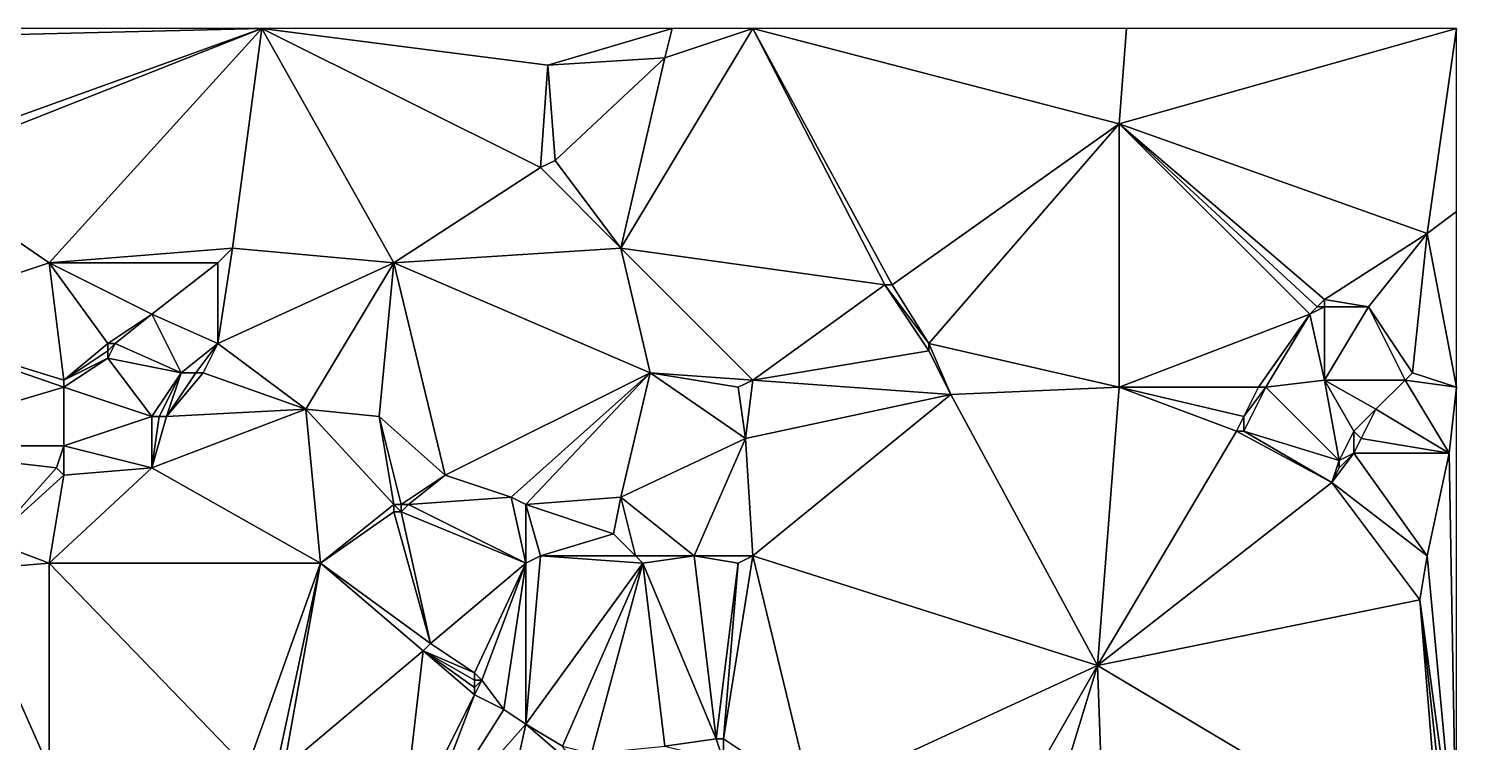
# Model space of a CAD drawing. Extents: x 2679276 to 2679656, y 1246784 to 1247152.
# Drawn here: x 2679558.3 to 2679655.8, y 1247103 to 1247151.8 of the extents above; entities that cross this region are included whole.
import ezdxf

# ---------------------------------------------------------------- set-up
doc = ezdxf.new("R2010")
doc.units = 0

msp = doc.modelspace()

# ---------------------------------------------------------------- linework, layer by layer
for points in [[(2679482.75, 1247151.75, 434.16), (2679533.25, 1247150.75, 434.855), (2679574.25, 1247151.75, 434.782)], [(2679574.25, 1247151.75, 434.782), (2679533.25, 1247150.75, 434.855), (2679549.25, 1247142.75, 434.748)], [(2679550.25, 1247142.25, 434.725), (2679574.25, 1247151.75, 434.782), (2679549.25, 1247142.75, 434.748)], [(2679559.75, 1247135.75, 434.625), (2679574.25, 1247151.75, 434.782), (2679550.25, 1247142.25, 434.725)], [(2679574.25, 1247151.75, 434.782), (2679559.75, 1247135.75, 434.625), (2679572.25, 1247136.75, 434.567)], [(2679583.25, 1247135.75, 435.007), (2679574.25, 1247151.75, 434.782), (2679572.25, 1247136.75, 434.567)], [(2679602.25, 1247151.75, 434.111), (2679574.25, 1247151.75, 434.782), (2679593.75, 1247149.25, 434.227)], [(2679583.25, 1247135.75, 435.007), (2679593.25, 1247142.25, 434.616), (2679574.25, 1247151.75, 434.782)], [(2679593.75, 1247149.25, 434.227), (2679574.25, 1247151.75, 434.782), (2679593.25, 1247142.25, 434.616)], [(2679602.25, 1247151.75, 434.111), (2679593.75, 1247149.25, 434.227), (2679601.75, 1247149.75, 434.264)], [(2679598.75, 1247136.75, 435.078), (2679607.75, 1247151.75, 434.962), (2679601.75, 1247149.75, 434.264)], [(2679607.75, 1247151.75, 434.962), (2679598.75, 1247136.75, 435.078), (2679616.75, 1247134.25, 434.958)], [(2679602.25, 1247151.75, 434.111), (2679601.75, 1247149.75, 434.264), (2679607.75, 1247151.75, 434.962)], [(2679607.75, 1247151.75, 434.962), (2679632.75, 1247145.25, 433.013), (2679633.25, 1247151.75, 432.939)], [(2679632.75, 1247145.25, 433.013), (2679607.75, 1247151.75, 434.962), (2679617.25, 1247134.25, 434.929)], [(2679616.75, 1247134.25, 434.958), (2679617.25, 1247134.25, 434.929), (2679607.75, 1247151.75, 434.962)], [(2679655.75, 1247151.75, 433.305), (2679632.75, 1247145.25, 433.013), (2679653.75, 1247137.75, 434.05)], [(2679632.75, 1247145.25, 433.013), (2679655.75, 1247151.75, 433.305), (2679633.25, 1247151.75, 432.939)], [(2679655.75, 1247151.75, 433.305), (2679653.75, 1247137.75, 434.05), (2679655.75, 1247139.25, 433.929)], [(2679594.25, 1247142.75, 434.604), (2679601.75, 1247149.75, 434.264), (2679593.75, 1247149.25, 434.227)], [(2679594.25, 1247142.75, 434.604), (2679598.75, 1247136.75, 435.078), (2679601.75, 1247149.75, 434.264)], [(2679593.25, 1247142.25, 434.616), (2679594.25, 1247142.75, 434.604), (2679593.75, 1247149.25, 434.227)], [(2679619.75, 1247130.25, 434.931), (2679632.75, 1247145.25, 433.013), (2679617.25, 1247134.25, 434.929)], [(2679632.75, 1247127.25, 434.751), (2679632.75, 1247145.25, 433.013), (2679619.75, 1247130.25, 434.931)], [(2679632.75, 1247127.25, 434.751), (2679645.75, 1247132.25, 434.322), (2679632.75, 1247145.25, 433.013)], [(2679653.75, 1247137.75, 434.05), (2679632.75, 1247145.25, 433.013), (2679646.75, 1247133.25, 434.273)], [(2679632.75, 1247145.25, 433.013), (2679646.25, 1247132.75, 434.292), (2679646.75, 1247133.25, 434.273)], [(2679646.25, 1247132.75, 434.292), (2679632.75, 1247145.25, 433.013), (2679645.75, 1247132.25, 434.322)], [(2679559.75, 1247135.75, 434.625), (2679550.25, 1247142.25, 434.725), (2679547.75, 1247131.75, 435.757)], [(2679583.25, 1247135.75, 435.007), (2679598.75, 1247136.75, 435.078), (2679593.25, 1247142.25, 434.616)], [(2679593.25, 1247142.25, 434.616), (2679598.75, 1247136.75, 435.078), (2679594.25, 1247142.75, 434.604)], [(2679653.75, 1247137.75, 434.05), (2679655.75, 1247127.25, 436.136), (2679655.75, 1247139.25, 433.929)], [(2679653.75, 1247137.75, 434.05), (2679646.75, 1247133.25, 434.273), (2679649.75, 1247132.75, 434.938)], [(2679652.75, 1247128.25, 436.17), (2679653.75, 1247137.75, 434.05), (2679649.75, 1247132.75, 434.938)], [(2679655.75, 1247127.25, 436.136), (2679653.75, 1247137.75, 434.05), (2679652.75, 1247128.25, 436.17)], [(2679571.25, 1247135.75, 434.542), (2679572.25, 1247136.75, 434.567), (2679559.75, 1247135.75, 434.625)], [(2679583.25, 1247135.75, 435.007), (2679572.25, 1247136.75, 434.567), (2679571.25, 1247130.25, 435.454)], [(2679571.25, 1247135.75, 434.542), (2679571.25, 1247130.25, 435.454), (2679572.25, 1247136.75, 434.567)], [(2679598.75, 1247136.75, 435.078), (2679583.25, 1247135.75, 435.007), (2679600.75, 1247128.25, 435.157)], [(2679607.75, 1247127.75, 435.077), (2679616.75, 1247134.25, 434.958), (2679598.75, 1247136.75, 435.078)], [(2679600.75, 1247128.25, 435.157), (2679607.75, 1247127.75, 435.077), (2679598.75, 1247136.75, 435.078)], [(2679547.75, 1247131.75, 435.757), (2679560.75, 1247127.75, 434.65), (2679559.75, 1247135.75, 434.625)], [(2679571.25, 1247135.75, 434.542), (2679559.75, 1247135.75, 434.625), (2679566.75, 1247132.25, 434.561)], [(2679559.75, 1247135.75, 434.625), (2679563.75, 1247130.25, 434.598), (2679566.75, 1247132.25, 434.561)], [(2679559.75, 1247135.75, 434.625), (2679560.75, 1247127.75, 434.65), (2679563.75, 1247130.25, 434.598)], [(2679571.25, 1247135.75, 434.542), (2679566.75, 1247132.25, 434.561), (2679571.25, 1247130.25, 435.454)], [(2679577.25, 1247125.75, 435.442), (2679583.25, 1247135.75, 435.007), (2679571.25, 1247130.25, 435.454)], [(2679582.25, 1247125.25, 435.368), (2679583.25, 1247135.75, 435.007), (2679577.25, 1247125.75, 435.442)], [(2679582.25, 1247125.25, 435.368), (2679586.75, 1247121.25, 435.453), (2679583.25, 1247135.75, 435.007)], [(2679600.75, 1247128.25, 435.157), (2679583.25, 1247135.75, 435.007), (2679586.75, 1247121.25, 435.453)], [(2679607.75, 1247127.75, 435.077), (2679619.75, 1247129.75, 434.945), (2679616.75, 1247134.25, 434.958)], [(2679616.75, 1247134.25, 434.958), (2679619.75, 1247130.25, 434.931), (2679617.25, 1247134.25, 434.929)], [(2679619.75, 1247130.25, 434.931), (2679616.75, 1247134.25, 434.958), (2679619.75, 1247129.75, 434.945)], [(2679646.25, 1247132.75, 434.292), (2679646.75, 1247132.75, 434.322), (2679646.75, 1247133.25, 434.273)], [(2679646.75, 1247133.25, 434.273), (2679646.75, 1247132.75, 434.322), (2679649.75, 1247132.75, 434.938)], [(2679564.25, 1247130.25, 434.614), (2679566.75, 1247132.25, 434.561), (2679563.75, 1247130.25, 434.598)], [(2679564.25, 1247130.25, 434.614), (2679568.75, 1247128.25, 435.567), (2679566.75, 1247132.25, 434.561)], [(2679571.25, 1247130.25, 435.454), (2679566.75, 1247132.25, 434.561), (2679568.75, 1247128.25, 435.567)], [(2679632.75, 1247127.25, 434.751), (2679642.25, 1247127.25, 434.636), (2679645.75, 1247132.25, 434.322)], [(2679642.25, 1247127.25, 434.636), (2679642.75, 1247127.25, 434.667), (2679645.75, 1247132.25, 434.322)], [(2679642.75, 1247127.25, 434.667), (2679646.75, 1247127.75, 435.342), (2679645.75, 1247132.25, 434.322)], [(2679646.25, 1247132.75, 434.292), (2679645.75, 1247132.25, 434.322), (2679646.75, 1247132.75, 434.322)], [(2679646.75, 1247127.75, 435.342), (2679646.75, 1247132.75, 434.322), (2679645.75, 1247132.25, 434.322)], [(2679646.75, 1247132.75, 434.322), (2679646.75, 1247127.75, 435.342), (2679649.75, 1247132.75, 434.938)], [(2679652.25, 1247127.75, 436.196), (2679649.75, 1247132.75, 434.938), (2679646.75, 1247127.75, 435.342)], [(2679652.75, 1247128.25, 436.17), (2679649.75, 1247132.75, 434.938), (2679652.25, 1247127.75, 436.196)], [(2679547.25, 1247123.25, 436.123), (2679560.75, 1247127.25, 434.695), (2679547.75, 1247131.75, 435.757)], [(2679560.75, 1247127.75, 434.65), (2679547.75, 1247131.75, 435.757), (2679560.75, 1247127.25, 434.695)], [(2679563.75, 1247129.75, 434.625), (2679563.75, 1247130.25, 434.598), (2679560.75, 1247127.75, 434.65)], [(2679563.75, 1247129.75, 434.625), (2679563.75, 1247129.25, 434.67), (2679564.25, 1247130.25, 434.614)], [(2679564.25, 1247130.25, 434.614), (2679563.75, 1247129.25, 434.67), (2679568.75, 1247128.25, 435.567)], [(2679563.75, 1247130.25, 434.598), (2679563.75, 1247129.75, 434.625), (2679564.25, 1247130.25, 434.614)], [(2679571.25, 1247130.25, 435.454), (2679568.75, 1247128.25, 435.567), (2679569.75, 1247128.25, 435.62)], [(2679570.25, 1247128.25, 435.632), (2679571.25, 1247130.25, 435.454), (2679569.75, 1247128.25, 435.62)], [(2679577.25, 1247125.75, 435.442), (2679571.25, 1247130.25, 435.454), (2679570.25, 1247128.25, 435.632)], [(2679619.75, 1247129.75, 434.945), (2679621.25, 1247126.75, 434.962), (2679619.75, 1247130.25, 434.931)], [(2679632.75, 1247127.25, 434.751), (2679619.75, 1247130.25, 434.931), (2679621.25, 1247126.75, 434.962)], [(2679563.75, 1247129.75, 434.625), (2679560.75, 1247127.75, 434.65), (2679563.75, 1247129.25, 434.67)], [(2679560.75, 1247127.25, 434.695), (2679566.75, 1247125.25, 435.897), (2679563.75, 1247129.25, 434.67)], [(2679560.75, 1247127.25, 434.695), (2679563.75, 1247129.25, 434.67), (2679560.75, 1247127.75, 434.65)], [(2679566.75, 1247125.25, 435.897), (2679568.75, 1247128.25, 435.567), (2679563.75, 1247129.25, 434.67)], [(2679619.75, 1247129.75, 434.945), (2679607.75, 1247127.75, 435.077), (2679621.25, 1247126.75, 434.962)], [(2679567.25, 1247125.25, 435.897), (2679568.75, 1247128.25, 435.567), (2679566.75, 1247125.25, 435.897)], [(2679567.25, 1247125.25, 435.897), (2679567.75, 1247125.25, 435.885), (2679568.75, 1247128.25, 435.567)], [(2679568.75, 1247128.25, 435.567), (2679567.75, 1247125.25, 435.885), (2679569.75, 1247128.25, 435.62)], [(2679567.75, 1247125.25, 435.885), (2679570.25, 1247128.25, 435.632), (2679569.75, 1247128.25, 435.62)], [(2679567.75, 1247125.25, 435.885), (2679577.25, 1247125.75, 435.442), (2679570.25, 1247128.25, 435.632)], [(2679600.75, 1247128.25, 435.157), (2679586.75, 1247121.25, 435.453), (2679591.25, 1247119.75, 434.688)], [(2679591.25, 1247119.75, 434.688), (2679592.25, 1247119.25, 434.666), (2679600.75, 1247128.25, 435.157)], [(2679598.75, 1247119.75, 435.153), (2679600.75, 1247128.25, 435.157), (2679592.25, 1247119.25, 434.666)], [(2679600.75, 1247128.25, 435.157), (2679598.75, 1247119.75, 435.153), (2679607.25, 1247123.75, 435.3)], [(2679606.75, 1247127.25, 435.139), (2679600.75, 1247128.25, 435.157), (2679607.25, 1247123.75, 435.3)], [(2679606.75, 1247127.25, 435.139), (2679607.75, 1247127.75, 435.077), (2679600.75, 1247128.25, 435.157)], [(2679652.25, 1247127.75, 436.196), (2679655.75, 1247127.25, 436.136), (2679652.75, 1247128.25, 436.17)], [(2679560.75, 1247127.25, 434.695), (2679547.25, 1247123.25, 436.123), (2679560.75, 1247123.25, 435.723)], [(2679566.75, 1247125.25, 435.897), (2679560.75, 1247127.25, 434.695), (2679560.75, 1247123.25, 435.723)], [(2679607.75, 1247127.75, 435.077), (2679606.75, 1247127.25, 435.139), (2679607.25, 1247123.75, 435.3)], [(2679607.25, 1247123.75, 435.3), (2679621.25, 1247126.75, 434.962), (2679607.75, 1247127.75, 435.077)], [(2679631.25, 1247108.25, 436.171), (2679632.75, 1247127.25, 434.751), (2679621.25, 1247126.75, 434.962)], [(2679632.75, 1247127.25, 434.751), (2679631.25, 1247108.25, 436.171), (2679640.75, 1247124.25, 434.819)], [(2679642.25, 1247127.25, 434.636), (2679632.75, 1247127.25, 434.751), (2679641.25, 1247125.25, 434.764)], [(2679632.75, 1247127.25, 434.751), (2679640.75, 1247124.25, 434.819), (2679641.25, 1247125.25, 434.764)], [(2679641.25, 1247124.25, 434.852), (2679642.75, 1247127.25, 434.667), (2679641.25, 1247125.25, 434.764)], [(2679647.75, 1247122.25, 436.246), (2679642.75, 1247127.25, 434.667), (2679641.25, 1247124.25, 434.852)], [(2679642.25, 1247127.25, 434.636), (2679641.25, 1247125.25, 434.764), (2679642.75, 1247127.25, 434.667)], [(2679646.75, 1247127.75, 435.342), (2679642.75, 1247127.25, 434.667), (2679647.75, 1247122.25, 436.246)], [(2679652.25, 1247127.75, 436.196), (2679646.75, 1247127.75, 435.342), (2679650.25, 1247125.75, 436.268)], [(2679646.75, 1247127.75, 435.342), (2679648.75, 1247124.25, 436.253), (2679650.25, 1247125.75, 436.268)], [(2679646.75, 1247127.75, 435.342), (2679647.75, 1247122.25, 436.246), (2679648.75, 1247124.25, 436.253)], [(2679652.25, 1247127.75, 436.196), (2679650.25, 1247125.75, 436.268), (2679655.25, 1247122.75, 436.261)], [(2679655.75, 1247127.25, 436.136), (2679652.25, 1247127.75, 436.196), (2679655.25, 1247122.75, 436.261)], [(2679655.75, 1247094.25, 437.292), (2679655.75, 1247127.25, 436.136), (2679655.25, 1247122.75, 436.261)], [(2679607.75, 1247115.75, 435.343), (2679621.25, 1247126.75, 434.962), (2679607.25, 1247123.75, 435.3)], [(2679607.75, 1247115.75, 435.343), (2679631.25, 1247108.25, 436.171), (2679621.25, 1247126.75, 434.962)], [(2679566.75, 1247125.25, 435.897), (2679560.75, 1247123.25, 435.723), (2679566.75, 1247121.75, 436.038)], [(2679566.75, 1247121.75, 436.038), (2679578.25, 1247115.25, 435.969), (2679577.25, 1247125.75, 435.442)], [(2679567.75, 1247125.25, 435.885), (2679566.75, 1247121.75, 436.038), (2679577.25, 1247125.75, 435.442)], [(2679567.25, 1247125.25, 435.897), (2679566.75, 1247125.25, 435.897), (2679566.75, 1247121.75, 436.038)], [(2679567.75, 1247125.25, 435.885), (2679567.25, 1247125.25, 435.897), (2679566.75, 1247121.75, 436.038)], [(2679577.25, 1247125.75, 435.442), (2679583.25, 1247119.25, 435.786), (2679582.25, 1247125.25, 435.368)], [(2679577.25, 1247125.75, 435.442), (2679578.25, 1247115.25, 435.969), (2679583.25, 1247119.25, 435.786)], [(2679583.75, 1247119.25, 435.761), (2679582.25, 1247125.25, 435.368), (2679583.25, 1247119.25, 435.786)], [(2679586.75, 1247121.25, 435.453), (2679582.25, 1247125.25, 435.368), (2679583.75, 1247119.25, 435.761)], [(2679640.75, 1247124.25, 434.819), (2679641.25, 1247124.25, 434.852), (2679641.25, 1247125.25, 434.764)], [(2679648.75, 1247124.25, 436.253), (2679649.25, 1247123.75, 436.322), (2679650.25, 1247125.75, 436.268)], [(2679649.25, 1247123.75, 436.322), (2679655.25, 1247122.75, 436.261), (2679650.25, 1247125.75, 436.268)], [(2679607.25, 1247123.75, 435.3), (2679598.75, 1247119.75, 435.153), (2679603.75, 1247115.75, 435.361)], [(2679607.75, 1247115.75, 435.343), (2679607.25, 1247123.75, 435.3), (2679603.75, 1247115.75, 435.361)], [(2679631.25, 1247108.25, 436.171), (2679647.25, 1247120.75, 436.268), (2679640.75, 1247124.25, 434.819)], [(2679640.75, 1247124.25, 434.819), (2679647.25, 1247120.75, 436.268), (2679641.25, 1247124.25, 434.852)], [(2679641.25, 1247124.25, 434.852), (2679647.25, 1247120.75, 436.268), (2679647.75, 1247122.25, 436.246)], [(2679647.75, 1247122.25, 436.246), (2679648.75, 1247122.75, 436.324), (2679648.75, 1247124.25, 436.253)], [(2679649.25, 1247123.75, 436.322), (2679648.75, 1247124.25, 436.253), (2679648.75, 1247122.75, 436.324)], [(2679648.75, 1247122.75, 436.324), (2679655.25, 1247122.75, 436.261), (2679649.25, 1247123.75, 436.322)], [(2679560.25, 1247121.75, 436.117), (2679560.75, 1247123.25, 435.723), (2679547.25, 1247123.25, 436.123)], [(2679555.75, 1247116.75, 436.679), (2679560.25, 1247121.75, 436.117), (2679547.25, 1247123.25, 436.123)], [(2679560.25, 1247121.75, 436.117), (2679560.75, 1247121.25, 436.247), (2679560.75, 1247123.25, 435.723)], [(2679560.75, 1247121.25, 436.247), (2679566.75, 1247121.75, 436.038), (2679560.75, 1247123.25, 435.723)], [(2679647.75, 1247121.75, 436.271), (2679647.25, 1247120.75, 436.268), (2679648.75, 1247122.75, 436.324)], [(2679653.75, 1247115.75, 436.452), (2679648.75, 1247122.75, 436.324), (2679647.25, 1247120.75, 436.268)], [(2679647.75, 1247122.25, 436.246), (2679647.75, 1247121.75, 436.271), (2679648.75, 1247122.75, 436.324)], [(2679655.25, 1247122.75, 436.261), (2679648.75, 1247122.75, 436.324), (2679653.75, 1247115.75, 436.452)], [(2679653.75, 1247115.75, 436.452), (2679655.75, 1247094.25, 437.292), (2679655.25, 1247122.75, 436.261)], [(2679560.25, 1247121.75, 436.117), (2679555.75, 1247116.75, 436.679), (2679560.75, 1247121.25, 436.247)], [(2679559.75, 1247115.25, 436.456), (2679566.75, 1247121.75, 436.038), (2679560.75, 1247121.25, 436.247)], [(2679566.75, 1247121.75, 436.038), (2679559.75, 1247115.25, 436.456), (2679578.25, 1247115.25, 435.969)], [(2679647.75, 1247121.75, 436.271), (2679647.75, 1247122.25, 436.246), (2679647.25, 1247120.75, 436.268)], [(2679559.75, 1247115.25, 436.456), (2679560.75, 1247121.25, 436.247), (2679555.75, 1247116.75, 436.679)], [(2679586.75, 1247121.25, 435.453), (2679583.75, 1247119.25, 435.761), (2679584.25, 1247119.25, 435.725)], [(2679586.75, 1247121.25, 435.453), (2679584.25, 1247119.25, 435.725), (2679591.25, 1247119.75, 434.688)], [(2679631.25, 1247108.25, 436.171), (2679653.25, 1247112.75, 436.665), (2679647.25, 1247120.75, 436.268)], [(2679653.25, 1247112.75, 436.665), (2679653.75, 1247115.75, 436.452), (2679647.25, 1247120.75, 436.268)], [(2679592.25, 1247115.25, 434.755), (2679591.25, 1247119.75, 434.688), (2679584.25, 1247119.25, 435.725)], [(2679591.25, 1247119.75, 434.688), (2679592.25, 1247115.25, 434.755), (2679592.25, 1247119.25, 434.666)], [(2679598.25, 1247117.25, 435.236), (2679598.75, 1247119.75, 435.153), (2679592.25, 1247119.25, 434.666)], [(2679598.75, 1247119.75, 435.153), (2679598.25, 1247117.25, 435.236), (2679599.75, 1247115.75, 435.407)], [(2679598.75, 1247119.75, 435.153), (2679599.75, 1247115.75, 435.407), (2679603.75, 1247115.75, 435.361)], [(2679583.25, 1247118.75, 435.794), (2679583.25, 1247119.25, 435.786), (2679578.25, 1247115.25, 435.969)], [(2679583.25, 1247118.75, 435.794), (2679578.25, 1247115.25, 435.969), (2679585.75, 1247109.75, 435.803)], [(2679583.25, 1247119.25, 435.786), (2679583.25, 1247118.75, 435.794), (2679583.75, 1247118.75, 435.763)], [(2679583.75, 1247119.25, 435.761), (2679583.25, 1247119.25, 435.786), (2679583.75, 1247118.75, 435.763)], [(2679583.75, 1247118.75, 435.763), (2679583.25, 1247118.75, 435.794), (2679585.75, 1247109.75, 435.803)], [(2679583.75, 1247119.25, 435.761), (2679583.75, 1247118.75, 435.763), (2679584.25, 1247119.25, 435.725)], [(2679592.25, 1247115.25, 434.755), (2679584.25, 1247119.25, 435.725), (2679583.75, 1247118.75, 435.763)], [(2679583.75, 1247118.75, 435.763), (2679585.75, 1247109.75, 435.803), (2679592.25, 1247115.25, 434.755)], [(2679593.25, 1247115.75, 434.658), (2679598.25, 1247117.25, 435.236), (2679592.25, 1247119.25, 434.666)], [(2679593.25, 1247115.75, 434.658), (2679592.25, 1247119.25, 434.666), (2679592.25, 1247115.25, 434.755)], [(2679555.75, 1247116.75, 436.679), (2679553.75, 1247114.75, 436.633), (2679559.75, 1247115.25, 436.456)], [(2679598.25, 1247117.25, 435.236), (2679593.25, 1247115.75, 434.658), (2679599.75, 1247115.75, 435.407)], [(2679592.25, 1247115.25, 434.755), (2679592.25, 1247104.25, 435.807), (2679593.25, 1247115.75, 434.658)], [(2679593.25, 1247115.75, 434.658), (2679592.25, 1247104.25, 435.807), (2679600.25, 1247115.25, 435.436)], [(2679593.25, 1247115.75, 434.658), (2679600.25, 1247115.25, 435.436), (2679599.75, 1247115.75, 435.407)], [(2679600.25, 1247115.25, 435.436), (2679603.75, 1247115.75, 435.361), (2679599.75, 1247115.75, 435.407)], [(2679603.75, 1247115.75, 435.361), (2679600.25, 1247115.25, 435.436), (2679605.25, 1247103.25, 435.367)], [(2679603.75, 1247115.75, 435.361), (2679605.25, 1247103.25, 435.367), (2679606.75, 1247115.25, 435.357)], [(2679606.75, 1247115.25, 435.357), (2679607.75, 1247115.75, 435.343), (2679603.75, 1247115.75, 435.361)], [(2679606.75, 1247115.25, 435.357), (2679605.75, 1247103.25, 435.352), (2679607.75, 1247115.75, 435.343)], [(2679607.75, 1247115.75, 435.343), (2679605.75, 1247103.25, 435.352), (2679611.75, 1247099.25, 435.87)], [(2679631.25, 1247108.25, 436.171), (2679607.75, 1247115.75, 435.343), (2679611.75, 1247099.25, 435.87)], [(2679653.25, 1247112.75, 436.665), (2679655.75, 1247094.25, 437.292), (2679653.75, 1247115.75, 436.452)], [(2679559.75, 1247115.25, 436.456), (2679553.75, 1247114.75, 436.633), (2679559.75, 1247101.25, 436.821)], [(2679553.75, 1247097.75, 436.969), (2679559.75, 1247101.25, 436.821), (2679553.75, 1247114.75, 436.633)], [(2679573.25, 1247101.25, 436.211), (2679578.25, 1247115.25, 435.969), (2679559.75, 1247115.25, 436.456)], [(2679559.75, 1247115.25, 436.456), (2679559.75, 1247101.25, 436.821), (2679573.25, 1247101.25, 436.211)], [(2679573.25, 1247101.25, 436.211), (2679575.25, 1247101.25, 436.018), (2679578.25, 1247115.25, 435.969)], [(2679575.25, 1247101.25, 436.018), (2679575.75, 1247101.25, 435.98), (2679578.25, 1247115.25, 435.969)], [(2679585.25, 1247109.25, 435.838), (2679578.25, 1247115.25, 435.969), (2679575.75, 1247101.25, 435.98)], [(2679585.25, 1247109.25, 435.838), (2679585.75, 1247109.75, 435.803), (2679578.25, 1247115.25, 435.969)], [(2679588.75, 1247107.75, 435.781), (2679592.25, 1247115.25, 434.755), (2679585.75, 1247109.75, 435.803)], [(2679592.25, 1247115.25, 434.755), (2679588.75, 1247107.75, 435.781), (2679589.25, 1247107.25, 435.788)], [(2679589.25, 1247107.25, 435.788), (2679590.75, 1247105.25, 435.819), (2679592.25, 1247115.25, 434.755)], [(2679592.25, 1247104.25, 435.807), (2679592.25, 1247115.25, 434.755), (2679590.75, 1247105.25, 435.819)], [(2679594.75, 1247102.75, 435.792), (2679600.25, 1247115.25, 435.436), (2679592.25, 1247104.25, 435.807)], [(2679594.75, 1247102.75, 435.792), (2679596.75, 1247102.25, 435.792), (2679600.25, 1247115.25, 435.436)], [(2679601.75, 1247102.75, 435.85), (2679600.25, 1247115.25, 435.436), (2679596.75, 1247102.25, 435.792)], [(2679601.75, 1247102.75, 435.85), (2679605.25, 1247103.25, 435.367), (2679600.25, 1247115.25, 435.436)], [(2679605.75, 1247103.25, 435.352), (2679606.75, 1247115.25, 435.357), (2679605.25, 1247103.25, 435.367)], [(2679653.25, 1247112.75, 436.665), (2679631.25, 1247108.25, 436.171), (2679654.75, 1247094.25, 437.242)], [(2679655.25, 1247094.25, 437.269), (2679655.75, 1247094.25, 437.292), (2679653.25, 1247112.75, 436.665)], [(2679654.75, 1247094.25, 437.242), (2679655.25, 1247094.25, 437.269), (2679653.25, 1247112.75, 436.665)], [(2679585.75, 1247109.75, 435.803), (2679585.25, 1247109.25, 435.838), (2679588.75, 1247107.75, 435.781)], [(2679575.75, 1247101.25, 435.98), (2679583.75, 1247096.25, 435.838), (2679585.25, 1247109.25, 435.838)], [(2679588.75, 1247106.25, 435.845), (2679585.25, 1247109.25, 435.838), (2679583.75, 1247096.25, 435.838)], [(2679588.75, 1247106.75, 435.831), (2679588.75, 1247107.25, 435.81), (2679585.25, 1247109.25, 435.838)], [(2679588.75, 1247106.25, 435.845), (2679588.75, 1247106.75, 435.831), (2679585.25, 1247109.25, 435.838)], [(2679588.75, 1247107.25, 435.81), (2679588.75, 1247107.75, 435.781), (2679585.25, 1247109.25, 435.838)], [(2679588.75, 1247107.25, 435.81), (2679589.25, 1247107.25, 435.788), (2679588.75, 1247107.75, 435.781)], [(2679631.25, 1247108.25, 436.171), (2679611.75, 1247099.25, 435.87), (2679625.25, 1247097.75, 436.339)], [(2679627.75, 1247096.75, 436.48), (2679631.25, 1247108.25, 436.171), (2679625.25, 1247097.75, 436.339)], [(2679631.25, 1247108.25, 436.171), (2679627.75, 1247096.75, 436.48), (2679631.75, 1247094.75, 436.63)], [(2679654.75, 1247094.25, 437.242), (2679631.25, 1247108.25, 436.171), (2679631.75, 1247094.75, 436.63)], [(2679588.75, 1247106.75, 435.831), (2679588.75, 1247106.25, 435.845), (2679589.25, 1247107.25, 435.788)], [(2679590.75, 1247105.25, 435.819), (2679589.25, 1247107.25, 435.788), (2679588.75, 1247106.25, 435.845)], [(2679588.75, 1247106.75, 435.831), (2679589.25, 1247107.25, 435.788), (2679588.75, 1247107.25, 435.81)], [(2679583.75, 1247096.25, 435.838), (2679584.75, 1247095.75, 435.821), (2679588.75, 1247106.25, 435.845)], [(2679590.75, 1247105.25, 435.819), (2679588.75, 1247106.25, 435.845), (2679584.75, 1247095.75, 435.821)], [(2679584.75, 1247095.75, 435.821), (2679592.25, 1247104.25, 435.807), (2679590.75, 1247105.25, 435.819)], [(2679584.75, 1247095.75, 435.821), (2679589.75, 1247092.75, 435.75), (2679592.25, 1247104.25, 435.807)], [(2679589.75, 1247092.75, 435.75), (2679595.75, 1247101.25, 435.831), (2679592.25, 1247104.25, 435.807)], [(2679594.75, 1247102.75, 435.792), (2679592.25, 1247104.25, 435.807), (2679595.75, 1247101.25, 435.831)], [(2679601.75, 1247102.75, 435.85), (2679605.75, 1247101.75, 435.233), (2679605.25, 1247103.25, 435.367)], [(2679605.75, 1247103.25, 435.352), (2679605.25, 1247103.25, 435.367), (2679605.75, 1247101.75, 435.233)], [(2679605.75, 1247101.75, 435.233), (2679611.75, 1247099.25, 435.87), (2679605.75, 1247103.25, 435.352)]]:
    msp.add_3dface(points)

doc.saveas('drawing.dxf')
